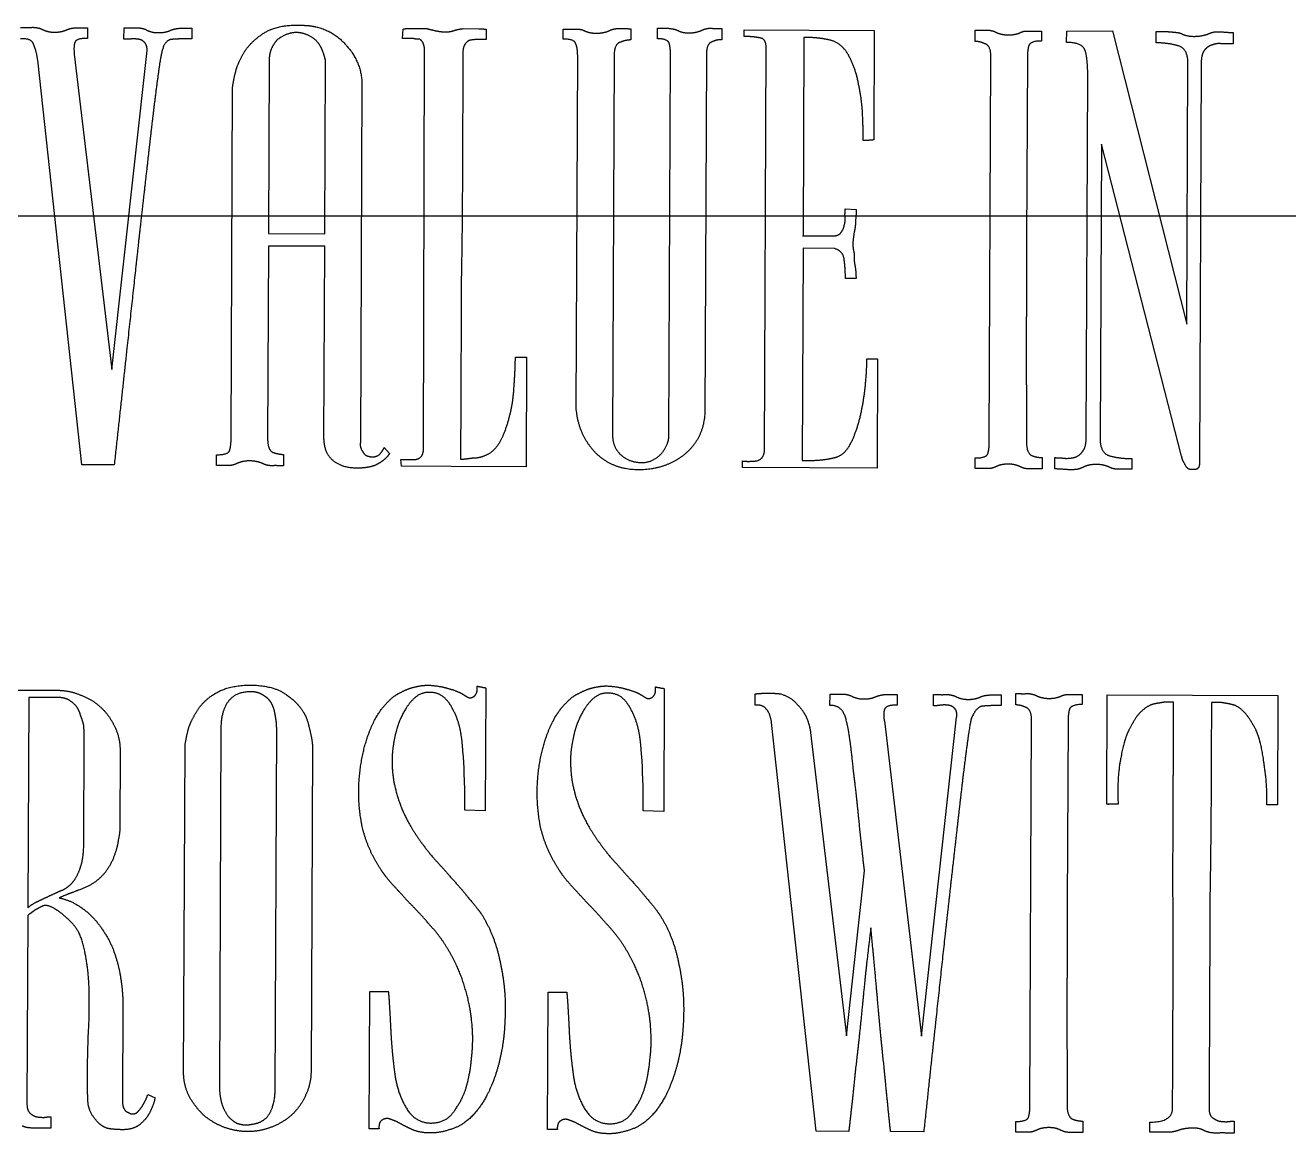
# Model space of a CAD drawing. Header units: centimetres. Extents: x 0 to 33, y -9.4 to 20.3.
# Drawn here: x 17.95 to 25.18, y 4.91 to 11.25 of the extents above; entities that cross this region are included whole.
import ezdxf

# ---------------------------------------------------------------- set-up
doc = ezdxf.new("R2010")
doc.units = ezdxf.units.CM
doc.header["$MEASUREMENT"] = 0
for name, color, linetype in [('sign v7_Sketch1', 7, 'Continuous'), ('sign v7_Sketch2', 7, 'Continuous'), ('sign v7_Sketch3', 7, 'Continuous'), ('sign v7_Sketch6', 7, 'Continuous')]:
    doc.layers.add(name, color=color, linetype=linetype)

msp = doc.modelspace()

# ---------------------------------------------------------------- linework, layer by layer
at = {"layer": 'sign v7_Sketch1'}
msp.add_line((0, 10.16), (33.02, 10.16), dxfattribs=at)
at = {"layer": 'sign v7_Sketch2'}
for p, q in [((18.2581, 11.2367), (18.3037, 11.2365)), ((18.3037, 11.2365), (18.3034, 11.1757)), ((18.5122, 11.171), (18.5125, 11.2356)), ((18.8542, 11.2341), (18.8997, 11.234)), ((18.8997, 11.234), (18.8995, 11.1732)), ((20.1069, 11.1757), (20.1109, 11.2289)), ((20.1489, 11.2325), (20.2438, 11.2321)), ((20.4526, 11.2312), (20.5437, 11.2308)), ((20.5855, 11.2269), (20.5852, 11.1699)), ((21.0257, 11.1719), (21.0259, 11.2288)), ((21.0259, 11.2288), (21.0715, 11.2286)), ((21.4132, 11.231), (21.4129, 11.1664)), ((21.5648, 11.1734), (21.5651, 11.2341)), ((21.5651, 11.2341), (21.6068, 11.234)), ((21.9333, 11.2326), (21.9331, 11.168)), ((22.0622, 11.1865), (22.0624, 11.2245)), ((22.0624, 11.2245), (22.8065, 11.2213)), ((22.8065, 11.2213), (22.8039, 10.5949)), ((23.3834, 11.1582), (23.3837, 11.2227)), ((23.7177, 11.2175), (23.7633, 11.2173)), ((23.7633, 11.2173), (23.7631, 11.1604)), ((23.9073, 11.1522), (23.9076, 11.2167)), ((23.9076, 11.2167), (24.1696, 11.2194)), ((24.1696, 11.2194), (24.5953, 9.5394)), ((24.4199, 11.15), (24.4201, 11.2145)), ((24.4201, 11.2145), (24.4771, 11.2143)), ((24.8605, 11.2089), (24.8603, 11.1444)), ((20.1486, 11.1756), (20.1069, 11.1757)), ((22.4039, 11.1813), (22.3991, 10.0423)), ((18.2271, 11.0849), (18.4435, 9.2806)), ((18.4435, 9.2806), (18.6448, 11.1059)), ((20.2261, 8.8212), (20.2319, 11.1183)), ((21.1003, 9.0606), (21.1088, 11.0766)), ((21.3176, 11.0757), (21.3085, 8.904)), ((21.6312, 8.9027), (21.6403, 11.0782)), ((21.8454, 11.0773), (21.8368, 9.0309)), ((22.1775, 8.8092), (22.1873, 11.1252)), ((23.4649, 8.8684), (23.4741, 11.0667)), ((23.6829, 11.0658), (23.6785, 10.0179)), ((18.2704, 8.7345), (18.0181, 11.0516)), ((19.3432, 11.0536), (19.339, 10.0589)), ((19.6617, 10.0576), (19.6659, 11.0485)), ((24.5953, 9.5394), (24.6016, 11.0353)), ((24.6775, 11.0312), (24.6679, 8.7494)), ((19.8742, 10.9261), (19.8655, 8.8645)), ((24.0193, 8.8888), (24.028, 10.9618)), ((19.1253, 8.8866), (19.1337, 10.8989)), ((24.1061, 10.5704), (24.099, 8.8847)), ((24.5656, 8.784), (24.1061, 10.5704)), ((22.639, 10.2007), (22.7035, 10.1966)), ((19.339, 10.0589), (19.6617, 10.0576)), ((19.3387, 9.9868), (19.3341, 8.8857)), ((19.6614, 9.9854), (19.3387, 9.9868)), ((19.6568, 8.8882), (19.6614, 9.9854)), ((22.3991, 10.0423), (22.3991, 10.046)), ((22.3991, 10.046), (22.57, 10.0453)), ((22.3988, 9.9739), (22.3937, 8.759)), ((22.5773, 9.9732), (22.3988, 9.9739)), ((22.7019, 9.8018), (22.6411, 9.802)), ((20.7522, 9.3506), (20.8168, 9.3503)), ((20.8168, 9.3503), (20.8141, 8.7239)), ((22.7645, 9.3421), (22.8252, 9.3419)), ((22.8252, 9.3419), (22.8226, 8.7154)), ((20.4399, 9.1089), (20.4384, 8.7672)), ((20.0021, 8.8336), (20.0323, 8.7993)), ((19.0411, 8.7313), (19.0413, 8.7921)), ((19.4248, 8.7942), (19.4246, 8.7297)), ((20.0967, 8.7648), (20.1385, 8.7647)), ((20.1004, 8.7269), (20.0967, 8.7648)), ((22.0519, 8.7186), (22.052, 8.7566)), ((23.3845, 8.713), (23.3847, 8.7738)), ((23.7682, 8.776), (23.768, 8.7114)), ((23.8401, 8.7111), (23.8404, 8.7757)), ((24.2808, 8.77), (24.2805, 8.7093)), ((18.4564, 8.7338), (18.2704, 8.7345)), ((19.0867, 8.7311), (19.0411, 8.7313)), ((20.3851, 8.7257), (20.1004, 8.7269)), ((20.8141, 8.7239), (20.3851, 8.7257)), ((22.8226, 8.7154), (22.0519, 8.7186)), ((23.4301, 8.7129), (23.3845, 8.713)), ((24.2805, 8.7093), (24.2312, 8.7095)), ((24.6412, 8.7078), (24.6184, 8.7079)), ((20.5335, 7.4493), (20.5336, 7.4683)), ((20.5829, 7.4567), (20.58, 6.7543)), ((21.5548, 7.445), (21.5549, 7.464)), ((21.6042, 7.4524), (21.6013, 6.75)), ((17.629, 7.4464), (18.134, 7.4442)), ((17.9667, 7.4032), (17.9617, 6.1996)), ((18.1414, 7.4024), (17.9667, 7.4032)), ((22.124, 7.3591), (22.1242, 7.4237)), ((22.553, 7.3573), (22.5533, 7.4219)), ((22.8912, 7.4204), (22.9367, 7.4202)), ((22.9367, 7.4202), (22.9365, 7.3595)), ((23.1453, 7.3548), (23.1456, 7.4194)), ((23.4873, 7.4179), (23.5328, 7.4177)), ((23.5328, 7.4177), (23.5326, 7.357)), ((23.6161, 7.3604), (23.6164, 7.425)), ((23.9505, 7.4198), (23.996, 7.4196)), ((23.996, 7.4196), (23.9958, 7.3626)), ((24.1377, 6.7925), (24.1403, 7.419)), ((24.1403, 7.419), (25.116, 7.4149)), ((25.116, 7.4149), (25.1134, 6.7884)), ((24.5198, 7.3756), (24.4666, 7.3758)), ((24.5184, 7.0339), (24.5198, 7.3756)), ((24.7894, 7.3745), (24.7362, 7.3747)), ((19.0671, 7.2315), (19.0584, 5.1813)), ((22.4744, 4.9201), (22.2185, 7.26)), ((22.864, 7.2687), (23.0766, 5.4643)), ((23.0766, 5.4643), (23.2779, 7.2897)), ((23.6976, 5.0707), (23.7068, 7.2689)), ((23.9157, 7.2681), (23.9113, 6.2202)), ((18.2821, 6.5704), (18.2847, 7.1778)), ((19.3773, 5.161), (19.386, 7.2301)), ((22.4422, 7.2021), (22.6476, 5.4661)), ((18.4895, 7.1162), (18.4875, 6.6378)), ((18.8537, 5.2429), (18.8616, 7.1298)), ((19.5906, 7.1306), (19.5827, 5.2626)), ((20.58, 6.7543), (20.4623, 6.7586)), ((21.6013, 6.75), (21.4836, 6.7543)), ((24.1491, 6.7925), (24.1377, 6.7925)), ((24.1529, 6.7925), (24.1453, 6.7925)), ((24.1453, 6.7925), (24.1491, 6.7925)), ((24.1718, 6.7924), (24.1529, 6.7925)), ((24.2022, 6.7923), (24.1718, 6.7924)), ((25.083, 6.7885), (25.0527, 6.7887)), ((25.0982, 6.7885), (25.083, 6.7885)), ((25.1058, 6.7885), (25.0982, 6.7885)), ((25.1134, 6.7884), (25.1058, 6.7885)), ((18.4875, 6.6378), (18.4874, 6.634)), ((22.6476, 5.4661), (22.7503, 6.4111)), ((17.9615, 6.1541), (17.9569, 5.0758)), ((19.9155, 4.9347), (19.9188, 5.7206)), ((19.9188, 5.7206), (19.9681, 5.7204)), ((19.9681, 5.7204), (20.0251, 5.7201)), ((20.9368, 4.9304), (20.9401, 5.7163)), ((20.9401, 5.7163), (20.9894, 5.7161)), ((20.9894, 5.7161), (21.0464, 5.7159)), ((18.506, 5.6392), (18.5037, 5.0925)), ((18.6482, 5.1298), (18.6899, 5.1107)), ((18.0933, 5.0031), (18.093, 4.9385)), ((19.9724, 4.9344), (19.9155, 4.9347)), ((20.9937, 4.9302), (20.9368, 4.9304)), ((22.6604, 4.9193), (22.4744, 4.9201)), ((23.0895, 4.9175), (22.8996, 4.9183)), ((23.6172, 4.9153), (23.6175, 4.9761)), ((24.0009, 4.9783), (24.0007, 4.9137)), ((24.3842, 4.9159), (24.3844, 4.9728)), ((24.8666, 4.9784), (24.8663, 4.9101)), ((23.6628, 4.9151), (23.6172, 4.9153)), ((24.4525, 4.9156), (24.3842, 4.9159))]:
    msp.add_line(p, q, dxfattribs=at)
for points in [[(17.9202, 11.2381), (17.9392, 11.238), (17.9734, 11.2379)], [(17.9734, 11.2379), (18.0075, 11.2415), (18.0379, 11.23)], [(18.0379, 11.23), (18.072, 11.2109), (18.1137, 11.2107)], [(18.1137, 11.2107), (18.1555, 11.2105), (18.1859, 11.2256)], [(18.1859, 11.2256), (18.2125, 11.2368), (18.2581, 11.2367)], [(18.5125, 11.2356), (18.5315, 11.2355), (18.5656, 11.2354)], [(18.5656, 11.2354), (18.6036, 11.239), (18.6339, 11.2275)], [(18.6339, 11.2275), (18.6642, 11.2084), (18.706, 11.2082)], [(18.706, 11.2082), (18.7516, 11.208), (18.782, 11.2231)], [(18.782, 11.2231), (18.8086, 11.2343), (18.8542, 11.2341)], [(19.2906, 11.1905), (19.363, 11.2472), (19.4769, 11.2505)], [(19.5071, 11.2086), (19.4502, 11.2127), (19.3892, 11.1674)], [(19.4769, 11.2505), (19.5073, 11.2504), (19.5377, 11.2503)], [(19.5377, 11.2503), (19.5718, 11.2501), (19.606, 11.2424)], [(19.606, 11.2424), (19.716, 11.2191), (19.7915, 11.1277)], [(20.1109, 11.2289), (20.1299, 11.2326), (20.1489, 11.2325)], [(20.2438, 11.2321), (20.259, 11.2282), (20.2893, 11.2205)], [(20.2893, 11.2205), (20.3234, 11.2128), (20.3538, 11.2127)], [(20.3538, 11.2127), (20.3804, 11.2125), (20.3994, 11.2201)], [(20.3994, 11.2201), (20.4222, 11.2276), (20.4526, 11.2312)], [(20.5437, 11.2308), (20.5665, 11.2307), (20.5855, 11.2269)], [(21.0715, 11.2286), (21.0904, 11.2285), (21.1094, 11.2285)], [(21.1094, 11.2285), (21.1284, 11.2284), (21.1436, 11.2207)], [(21.1436, 11.2207), (21.1739, 11.2054), (21.2156, 11.2052)], [(21.2156, 11.2052), (21.2574, 11.2051), (21.2916, 11.2201)], [(21.2916, 11.2201), (21.3221, 11.2352), (21.3562, 11.2312)], [(21.3562, 11.2312), (21.3942, 11.2311), (21.4132, 11.231)], [(21.6068, 11.234), (21.6486, 11.2338), (21.6789, 11.2223)], [(21.6789, 11.2223), (21.7054, 11.207), (21.7434, 11.2068)], [(21.7434, 11.2068), (21.7852, 11.2066), (21.8194, 11.2217)], [(21.8194, 11.2217), (21.8498, 11.2367), (21.8802, 11.2328)], [(21.8802, 11.2328), (21.9144, 11.2327), (21.9333, 11.2326)], [(23.3837, 11.2227), (23.4026, 11.2226), (23.4368, 11.2225)], [(23.4368, 11.2225), (23.471, 11.2261), (23.5013, 11.2108)], [(23.5013, 11.2108), (23.5354, 11.1955), (23.5734, 11.1953)], [(23.5734, 11.1953), (23.6151, 11.1951), (23.6456, 11.2102)], [(23.6456, 11.2102), (23.6608, 11.2177), (23.6798, 11.2177)], [(23.6798, 11.2177), (23.6988, 11.2176), (23.7177, 11.2175)], [(24.4771, 11.2143), (24.4999, 11.2142), (24.5226, 11.2103)], [(24.5226, 11.2103), (24.5492, 11.2102), (24.5644, 11.2025)], [(24.72, 11.2019), (24.7505, 11.217), (24.7922, 11.213)], [(24.7922, 11.213), (24.8377, 11.209), (24.8605, 11.2089)], [(17.9957, 11.139), (17.9845, 11.1771), (17.9199, 11.1735)], [(18.0181, 11.0516), (18.0108, 11.1048), (17.9957, 11.139)], [(18.2312, 11.1532), (18.2235, 11.1343), (18.2271, 11.0849)], [(18.3034, 11.1757), (18.2389, 11.176), (18.2312, 11.1532)], [(18.5464, 11.1709), (18.5274, 11.171), (18.5122, 11.171)], [(18.5881, 11.1707), (18.5692, 11.1746), (18.5464, 11.1709)], [(18.626, 11.1554), (18.6109, 11.1706), (18.5881, 11.1707)], [(18.6448, 11.1059), (18.645, 11.1401), (18.626, 11.1554)], [(18.7894, 11.1699), (18.7438, 11.1701), (18.7283, 11.0942)], [(18.8995, 11.1732), (18.8349, 11.1735), (18.7894, 11.1699)], [(19.2029, 11.0998), (19.2335, 11.149), (19.2906, 11.1905)], [(19.3892, 11.1674), (19.3702, 11.1485), (19.3549, 11.1143)], [(19.6132, 11.1626), (19.5641, 11.2046), (19.5071, 11.2086)], [(19.6509, 11.0979), (19.6397, 11.1321), (19.6132, 11.1626)], [(20.179, 11.1716), (20.1676, 11.1755), (20.1486, 11.1756)], [(20.2018, 11.1715), (20.1942, 11.1716), (20.179, 11.1716)], [(20.2282, 11.1372), (20.2207, 11.1639), (20.2018, 11.1715)], [(20.2319, 11.1183), (20.2319, 11.1258), (20.2282, 11.1372)], [(20.4865, 11.1627), (20.4522, 11.1439), (20.452, 11.0945)], [(20.5852, 11.1699), (20.5055, 11.1703), (20.4865, 11.1627)], [(21.0977, 11.145), (21.0902, 11.1716), (21.0257, 11.1719)], [(21.1088, 11.0766), (21.109, 11.1184), (21.0977, 11.145)], [(21.3483, 11.1515), (21.3179, 11.1403), (21.3176, 11.0757)], [(21.4129, 11.1664), (21.3825, 11.1666), (21.3483, 11.1515)], [(21.633, 11.1465), (21.6256, 11.1731), (21.5648, 11.1734)], [(21.6403, 11.0782), (21.6405, 11.1199), (21.633, 11.1465)], [(21.8723, 11.1531), (21.8456, 11.1418), (21.8454, 11.0773)], [(21.9331, 11.168), (21.9027, 11.1682), (21.8723, 11.1531)], [(22.1495, 11.1785), (22.1116, 11.1863), (22.0622, 11.1865)], [(22.1873, 11.1252), (22.1875, 11.1746), (22.1495, 11.1785)], [(22.4836, 11.1771), (22.4457, 11.1811), (22.4039, 11.1813)], [(22.5671, 11.1616), (22.5254, 11.1732), (22.4836, 11.1771)], [(22.6654, 11.0663), (22.6315, 11.1385), (22.5671, 11.1616)], [(23.4441, 11.1427), (23.4138, 11.158), (23.3834, 11.1582)], [(23.4741, 11.0667), (23.4744, 11.1312), (23.4441, 11.1427)], [(23.7631, 11.1604), (23.7023, 11.1606), (23.6908, 11.1341)], [(24.0097, 11.1138), (23.9908, 11.1518), (23.9073, 11.1522)], [(24.5413, 11.1343), (24.4844, 11.1497), (24.4199, 11.15)], [(24.5644, 11.2025), (24.5947, 11.1872), (24.6364, 11.1871)], [(24.6364, 11.1871), (24.682, 11.1869), (24.72, 11.2019)], [(24.7387, 11.1373), (24.7121, 11.1298), (24.693, 11.1033)], [(24.7957, 11.1446), (24.7654, 11.1485), (24.7387, 11.1373)], [(24.8603, 11.1444), (24.8299, 11.1445), (24.7957, 11.1446)], [(18.7283, 11.0942), (18.7206, 11.0677), (18.7049, 10.95)], [(19.157, 11.0051), (19.1723, 11.0506), (19.2029, 11.0998)], [(19.3549, 11.1143), (19.3433, 11.084), (19.3432, 11.0536)], [(19.6659, 11.0485), (19.6622, 11.0675), (19.6509, 11.0979)], [(19.7915, 11.1277), (19.8671, 11.0401), (19.8742, 10.9261)], [(20.452, 11.0945), (20.4503, 10.6845), (20.449, 10.3656)], [(22.7179, 10.9066), (22.7031, 10.994), (22.6654, 11.0663)], [(23.6908, 11.1341), (23.6831, 11.1075), (23.6829, 11.0658)], [(24.028, 10.9618), (24.0285, 11.0757), (24.0097, 11.1138)], [(24.6016, 11.0353), (24.602, 11.1189), (24.5413, 11.1343)], [(24.693, 11.1033), (24.6777, 11.0806), (24.6775, 11.0312)], [(19.1337, 10.8989), (19.1416, 10.952), (19.157, 11.0051)], [(18.7049, 10.95), (18.6893, 10.8362), (18.6695, 10.6654)], [(22.7399, 10.7318), (22.7365, 10.8192), (22.7179, 10.9066)], [(22.7431, 10.5913), (22.7434, 10.6445), (22.7399, 10.7318)], [(18.6695, 10.6654), (18.6498, 10.4946), (18.6262, 10.2859)], [(22.8039, 10.5949), (22.7849, 10.5912), (22.7431, 10.5913)], [(20.449, 10.3656), (20.4476, 10.0467), (20.4428, 9.8037)], [(18.6262, 10.2859), (18.6025, 10.0772), (18.5788, 9.8609)], [(22.6388, 10.1589), (22.6389, 10.1855), (22.639, 10.2007)], [(22.7035, 10.1966), (22.7034, 10.1777), (22.6995, 10.1359)], [(22.6348, 10.1058), (22.6425, 10.1324), (22.6388, 10.1589)], [(22.6995, 10.1359), (22.6993, 10.0979), (22.6916, 10.0676)], [(22.57, 10.0453), (22.6042, 10.0452), (22.6156, 10.0641)], [(22.6156, 10.0641), (22.6309, 10.083), (22.6348, 10.1058)], [(22.6916, 10.0676), (22.6838, 10.0183), (22.6837, 9.9955)], [(22.6837, 9.9955), (22.6836, 9.9765), (22.6911, 9.9461)], [(23.6785, 10.0179), (23.6777, 9.8167), (23.6769, 9.623)], [(22.634, 9.9084), (22.6304, 9.9578), (22.5773, 9.9732)], [(22.6411, 9.802), (22.6413, 9.859), (22.634, 9.9084)], [(22.6911, 9.9461), (22.691, 9.9271), (22.6909, 9.9043)], [(18.5788, 9.8609), (18.5236, 9.3562), (18.4564, 8.7338)], [(22.6909, 9.9043), (22.6946, 9.8815), (22.6983, 9.8588)], [(22.6983, 9.8588), (22.702, 9.8322), (22.7019, 9.8018)], [(20.4428, 9.8037), (20.4418, 9.5645), (20.4411, 9.3936)], [(23.6769, 9.623), (23.6761, 9.4294), (23.6754, 9.2699)], [(20.4411, 9.3936), (20.4404, 9.2228), (20.4399, 9.1089)], [(20.7439, 9.176), (20.7519, 9.2708), (20.7522, 9.3506)], [(22.7563, 9.1979), (22.7642, 9.289), (22.7645, 9.3421)], [(23.6754, 9.2699), (23.6785, 9.1105), (23.678, 9.0004)], [(22.729, 9.0233), (22.7483, 9.1106), (22.7563, 9.1979)], [(20.7166, 9.0052), (20.7397, 9.0849), (20.7439, 9.176)], [(21.2056, 8.8095), (21.1111, 8.9124), (21.1003, 9.0606)], [(20.6629, 8.865), (20.6973, 8.9256), (20.7166, 9.0052)], [(21.8368, 9.0309), (21.8285, 8.8828), (21.7181, 8.7922)], [(22.6751, 8.8641), (22.7096, 8.9361), (22.729, 9.0233)], [(23.678, 9.0004), (23.6776, 8.8941), (23.6775, 8.8675)], [(21.3085, 8.904), (21.3082, 8.8395), (21.3536, 8.7937)], [(21.5852, 8.7965), (21.631, 8.8495), (21.6312, 8.9027)], [(19.1174, 8.8183), (19.1251, 8.8449), (19.1253, 8.8866)], [(19.3341, 8.8857), (19.3338, 8.8212), (19.3641, 8.8059)], [(19.7132, 8.7551), (19.6565, 8.8009), (19.6568, 8.8882)], [(19.8655, 8.8645), (19.8617, 8.8418), (19.8692, 8.8265)], [(19.8692, 8.8265), (19.8767, 8.8113), (19.888, 8.7961)], [(19.983, 8.8033), (19.9944, 8.8184), (20.0021, 8.8336)], [(20.5714, 8.7856), (20.6284, 8.8044), (20.6629, 8.865)], [(22.5836, 8.7772), (22.6407, 8.7921), (22.6751, 8.8641)], [(23.457, 8.8001), (23.4647, 8.8266), (23.4649, 8.8684)], [(23.6775, 8.8675), (23.6772, 8.8029), (23.7075, 8.7876)], [(24, 8.813), (24.0191, 8.8357), (24.0193, 8.8888)], [(24.099, 8.8847), (24.0987, 8.8012), (24.1555, 8.7857)], [(19.0413, 8.7921), (19.1097, 8.7918), (19.1174, 8.8183)], [(19.231, 8.7571), (19.1893, 8.7573), (19.1588, 8.7422)], [(19.3069, 8.7416), (19.2728, 8.7569), (19.231, 8.7571)], [(19.3641, 8.8059), (19.3983, 8.7944), (19.4248, 8.7942)], [(19.8725, 8.7164), (19.7738, 8.7092), (19.7132, 8.7551)], [(19.888, 8.7961), (19.8994, 8.7847), (19.9221, 8.7808)], [(19.9221, 8.7808), (19.9639, 8.7768), (19.983, 8.8033)], [(19.998, 8.7615), (19.979, 8.7463), (19.9485, 8.7313)], [(20.0323, 8.7993), (20.017, 8.7766), (19.998, 8.7615)], [(20.1385, 8.7647), (20.1575, 8.7646), (20.1689, 8.7645)], [(20.1689, 8.7645), (20.1841, 8.7645), (20.1917, 8.7682)], [(20.1917, 8.7682), (20.2145, 8.7757), (20.2222, 8.7985)], [(20.2222, 8.7985), (20.226, 8.8099), (20.2261, 8.8212)], [(20.4384, 8.7672), (20.4612, 8.7671), (20.484, 8.7708)], [(20.484, 8.7708), (20.503, 8.7745), (20.5258, 8.7744)], [(20.5258, 8.7744), (20.5524, 8.7781), (20.5714, 8.7856)], [(21.4557, 8.706), (21.3038, 8.7066), (21.2056, 8.8095)], [(21.3536, 8.7937), (21.4027, 8.748), (21.4749, 8.7477)], [(21.7181, 8.7922), (21.6076, 8.7053), (21.4557, 8.706)], [(21.4749, 8.7477), (21.5394, 8.7474), (21.5852, 8.7965)], [(22.052, 8.7566), (22.0824, 8.7527), (22.1242, 8.7563)], [(22.1242, 8.7563), (22.1697, 8.7599), (22.1775, 8.8092)], [(22.3937, 8.759), (22.4507, 8.7587), (22.4963, 8.7623)], [(22.4963, 8.7623), (22.5418, 8.7659), (22.5836, 8.7772)], [(23.3847, 8.7738), (23.4493, 8.7735), (23.457, 8.8001)], [(23.7075, 8.7876), (23.7379, 8.7761), (23.7682, 8.776)], [(23.8404, 8.7757), (23.8707, 8.7755), (23.9011, 8.7716)], [(23.9011, 8.7716), (23.9353, 8.7715), (23.9581, 8.779)], [(23.9581, 8.779), (23.9847, 8.7903), (24, 8.813)], [(24.1555, 8.7857), (24.2124, 8.7703), (24.2808, 8.77)], [(24.5806, 8.746), (24.5693, 8.7612), (24.5656, 8.784)], [(19.1246, 8.731), (19.1056, 8.731), (19.0867, 8.7311)], [(19.1588, 8.7422), (19.1436, 8.7347), (19.1246, 8.731)], [(19.3714, 8.7299), (19.3372, 8.7263), (19.3069, 8.7416)], [(19.4246, 8.7297), (19.4056, 8.7298), (19.3714, 8.7299)], [(19.9485, 8.7313), (19.9181, 8.72), (19.8725, 8.7164)], [(23.468, 8.7127), (23.449, 8.7128), (23.4301, 8.7129)], [(23.5022, 8.7239), (23.487, 8.7164), (23.468, 8.7127)], [(23.5744, 8.7388), (23.5327, 8.739), (23.5022, 8.7239)], [(23.6503, 8.7195), (23.6162, 8.7386), (23.5744, 8.7388)], [(23.7148, 8.7117), (23.6806, 8.708), (23.6503, 8.7195)], [(23.768, 8.7114), (23.749, 8.7115), (23.7148, 8.7117)], [(23.9122, 8.707), (23.8591, 8.7111), (23.8401, 8.7111)], [(23.9958, 8.7181), (23.9654, 8.703), (23.9122, 8.707)], [(24.0756, 8.7367), (24.03, 8.7369), (23.9958, 8.7181)], [(24.1515, 8.7212), (24.1212, 8.7365), (24.0756, 8.7367)], [(24.1894, 8.7097), (24.1666, 8.7136), (24.1515, 8.7212)], [(24.2312, 8.7095), (24.2122, 8.7096), (24.1894, 8.7097)], [(24.6184, 8.7079), (24.5956, 8.708), (24.5806, 8.746)], [(24.6679, 8.7494), (24.6678, 8.7077), (24.6412, 8.7078)], [(19.0147, 7.4139), (19.1023, 7.4743), (19.2351, 7.4738)], [(19.2351, 7.4738), (19.3566, 7.4733), (19.4286, 7.4274)], [(20.0968, 7.4322), (20.1387, 7.4548), (20.1729, 7.4622)], [(20.1729, 7.4622), (20.2147, 7.4734), (20.2565, 7.4733)], [(20.2565, 7.4733), (20.3248, 7.4692), (20.3703, 7.4538)], [(20.3703, 7.4538), (20.4158, 7.4422), (20.4499, 7.4231)], [(20.5182, 7.4114), (20.5334, 7.4265), (20.5335, 7.4493)], [(20.5336, 7.4683), (20.545, 7.4645), (20.5564, 7.4644)], [(20.5564, 7.4644), (20.5639, 7.4606), (20.5715, 7.4606)], [(20.5715, 7.4606), (20.5791, 7.4605), (20.5829, 7.4567)], [(21.1181, 7.4279), (21.16, 7.4505), (21.1942, 7.4579)], [(21.1942, 7.4579), (21.236, 7.4692), (21.2778, 7.469)], [(21.2778, 7.469), (21.3461, 7.4649), (21.3916, 7.4495)], [(21.3916, 7.4495), (21.4371, 7.4379), (21.4712, 7.4188)], [(21.5549, 7.464), (21.5663, 7.4602), (21.5777, 7.4601)], [(21.5777, 7.4601), (21.5852, 7.4563), (21.5928, 7.4563)], [(21.5928, 7.4563), (21.6004, 7.4562), (21.6042, 7.4524)], [(18.134, 7.4442), (18.2023, 7.4439), (18.2629, 7.4171)], [(18.1831, 7.3947), (18.1604, 7.4024), (18.1414, 7.4024)], [(18.2361, 7.3565), (18.2059, 7.387), (18.1831, 7.3947)], [(18.2629, 7.4171), (18.3274, 7.3941), (18.3728, 7.3521)], [(18.9308, 7.327), (18.9614, 7.3762), (19.0147, 7.4139)], [(19.2388, 7.4358), (19.1477, 7.4362), (19.1056, 7.3756)], [(19.3146, 7.4127), (19.2843, 7.4356), (19.2388, 7.4358)], [(19.36, 7.3631), (19.3449, 7.3936), (19.3146, 7.4127)], [(19.4286, 7.4274), (19.5005, 7.3815), (19.5382, 7.3206)], [(20.0206, 7.3755), (20.055, 7.4134), (20.0968, 7.4322)], [(20.165, 7.3901), (20.1192, 7.3448), (20.0847, 7.2576)], [(20.2753, 7.4314), (20.2108, 7.4393), (20.165, 7.3901)], [(20.3813, 7.3588), (20.3398, 7.4274), (20.2753, 7.4314)], [(20.4499, 7.4231), (20.4612, 7.4155), (20.4802, 7.404)], [(20.4802, 7.404), (20.4991, 7.3963), (20.5182, 7.4114)], [(21.042, 7.3713), (21.0763, 7.4091), (21.1181, 7.4279)], [(21.1863, 7.3858), (21.1405, 7.3405), (21.106, 7.2533)], [(21.2966, 7.4271), (21.2321, 7.435), (21.1863, 7.3858)], [(21.4026, 7.3546), (21.3611, 7.4231), (21.2966, 7.4271)], [(21.4712, 7.4188), (21.4825, 7.4112), (21.5015, 7.3997)], [(21.5015, 7.3997), (21.5204, 7.392), (21.5395, 7.4071)], [(21.5395, 7.4071), (21.5547, 7.4223), (21.5548, 7.445)], [(22.1242, 7.4237), (22.1546, 7.4273), (22.1812, 7.4272)], [(22.1812, 7.4272), (22.204, 7.4271), (22.2268, 7.427)], [(22.2268, 7.427), (22.2533, 7.4269), (22.2723, 7.423)], [(22.2723, 7.423), (22.333, 7.4038), (22.3632, 7.3657)], [(22.5533, 7.4219), (22.5723, 7.4218), (22.6064, 7.4216)], [(22.6064, 7.4216), (22.6406, 7.4253), (22.6709, 7.4138)], [(22.6709, 7.4138), (22.705, 7.3946), (22.7468, 7.3945)], [(22.7468, 7.3945), (22.7886, 7.3943), (22.819, 7.4093)], [(22.819, 7.4093), (22.8456, 7.4206), (22.8912, 7.4204)], [(23.1456, 7.4194), (23.1645, 7.4193), (23.1987, 7.4191)], [(23.1987, 7.4191), (23.2367, 7.4228), (23.267, 7.4113)], [(23.267, 7.4113), (23.3011, 7.3921), (23.3429, 7.392)], [(23.3429, 7.392), (23.3846, 7.3918), (23.4151, 7.4068)], [(23.4151, 7.4068), (23.4417, 7.4181), (23.4873, 7.4179)], [(23.6164, 7.425), (23.6354, 7.4249), (23.6695, 7.4248)], [(23.6695, 7.4248), (23.7037, 7.4284), (23.734, 7.4131)], [(23.734, 7.4131), (23.7681, 7.3978), (23.8061, 7.3976)], [(23.8061, 7.3976), (23.8479, 7.3974), (23.8783, 7.4125)], [(23.8783, 7.4125), (23.8935, 7.42), (23.9125, 7.4199)], [(23.9125, 7.4199), (23.9315, 7.4199), (23.9505, 7.4198)], [(18.2625, 7.3032), (18.255, 7.3336), (18.2361, 7.3565)], [(18.3728, 7.3521), (18.4219, 7.3101), (18.4521, 7.2493)], [(18.8848, 7.236), (18.9002, 7.2777), (18.9308, 7.327)], [(19.1056, 7.3756), (19.0674, 7.3188), (19.0671, 7.2315)], [(19.3787, 7.2947), (19.375, 7.3327), (19.36, 7.3631)], [(19.5382, 7.3206), (19.5609, 7.2864), (19.572, 7.2294)], [(19.9136, 7.1976), (19.9558, 7.3113), (20.0206, 7.3755)], [(20.4376, 7.2143), (20.4227, 7.2903), (20.3813, 7.3588)], [(20.9349, 7.1933), (20.9771, 7.307), (21.042, 7.3713)], [(21.4589, 7.21), (21.4441, 7.286), (21.4026, 7.3546)], [(22.1884, 7.3361), (22.1696, 7.3627), (22.124, 7.3591)], [(22.2185, 7.26), (22.2111, 7.3132), (22.1884, 7.3361)], [(22.3632, 7.3657), (22.3972, 7.3314), (22.416, 7.2933)], [(22.6475, 7.2658), (22.629, 7.3608), (22.553, 7.3573)], [(22.8642, 7.3332), (22.8565, 7.3105), (22.864, 7.2687)], [(22.9365, 7.3595), (22.8719, 7.3598), (22.8642, 7.3332)], [(23.1833, 7.3585), (23.1605, 7.3548), (23.1453, 7.3548)], [(23.2326, 7.3582), (23.2099, 7.3621), (23.1833, 7.3585)], [(23.2667, 7.3391), (23.2554, 7.3544), (23.2326, 7.3582)], [(23.2779, 7.2897), (23.2819, 7.3277), (23.2667, 7.3391)], [(23.43, 7.3536), (23.3921, 7.3538), (23.3614, 7.2818)], [(23.5326, 7.357), (23.468, 7.3573), (23.43, 7.3536)], [(23.6768, 7.345), (23.6465, 7.3603), (23.6161, 7.3604)], [(23.7068, 7.2689), (23.7071, 7.3335), (23.6768, 7.345)], [(23.9235, 7.3364), (23.9158, 7.3098), (23.9157, 7.2681)], [(23.9958, 7.3626), (23.935, 7.3629), (23.9235, 7.3364)], [(24.383, 7.3572), (24.3298, 7.3309), (24.2954, 7.274)], [(24.421, 7.3684), (24.3982, 7.3647), (24.383, 7.3572)], [(24.4666, 7.3758), (24.4438, 7.3721), (24.421, 7.3684)], [(24.7362, 7.3747), (24.7351, 7.1089), (24.734, 6.8394)], [(24.8349, 7.3667), (24.8121, 7.3706), (24.7894, 7.3745)], [(24.8766, 7.3551), (24.8576, 7.3628), (24.8349, 7.3667)], [(24.9598, 7.2713), (24.9258, 7.3283), (24.8766, 7.3551)], [(18.2812, 7.2462), (18.2737, 7.2766), (18.2625, 7.3032)], [(18.2847, 7.1778), (18.2848, 7.212), (18.2812, 7.2462)], [(18.4521, 7.2493), (18.486, 7.1884), (18.4895, 7.1162)], [(18.8616, 7.1298), (18.8694, 7.183), (18.8848, 7.236)], [(19.386, 7.2301), (19.3861, 7.2605), (19.3787, 7.2947)], [(20.0847, 7.2576), (20.0655, 7.2045), (20.0538, 7.1324)], [(21.106, 7.2533), (21.0868, 7.2002), (21.0751, 7.1281)], [(22.416, 7.2933), (22.4349, 7.2515), (22.4422, 7.2021)], [(22.6661, 7.167), (22.655, 7.243), (22.6475, 7.2658)], [(23.3614, 7.2818), (23.3537, 7.2552), (23.338, 7.1376)], [(24.2954, 7.274), (24.2648, 7.221), (24.2533, 7.1945)], [(25.0012, 7.1913), (24.9937, 7.218), (24.9598, 7.2713)], [(19.572, 7.2294), (19.587, 7.1761), (19.5906, 7.1306)], [(19.8594, 6.9472), (19.8713, 7.0838), (19.9136, 7.1976)], [(20.4523, 7.089), (20.4488, 7.1573), (20.4376, 7.2143)], [(20.8807, 6.9429), (20.8927, 7.0795), (20.9349, 7.1933)], [(21.4736, 7.0847), (21.4701, 7.153), (21.4589, 7.21)], [(22.6881, 6.9771), (22.6772, 7.091), (22.6661, 7.167)], [(24.2533, 7.1945), (24.2302, 7.1376), (24.2108, 7.02)], [(25.0384, 7.0165), (25.0237, 7.1343), (25.0012, 7.1913)], [(20.0538, 7.1324), (20.0421, 7.0641), (20.0493, 6.9768)], [(20.4593, 6.9599), (20.4596, 7.0244), (20.4523, 7.089)], [(21.0751, 7.1281), (21.0634, 7.0598), (21.0707, 6.9725)], [(23.338, 7.1376), (23.3223, 7.0238), (23.3026, 6.853)], [(21.4806, 6.9556), (21.4809, 7.0201), (21.4736, 7.0847)], [(24.2108, 7.02), (24.1951, 6.9062), (24.2022, 6.7923)], [(24.5172, 6.7492), (24.5179, 6.92), (24.5184, 7.0339)], [(25.0527, 6.7887), (25.0569, 6.9026), (25.0384, 7.0165)], [(19.8734, 6.6738), (19.8474, 6.8144), (19.8594, 6.9472)], [(20.0493, 6.9768), (20.0566, 6.8932), (20.0904, 6.7982)], [(20.4626, 6.8459), (20.4629, 6.8991), (20.4593, 6.9599)], [(20.8947, 6.6695), (20.8687, 6.8101), (20.8807, 6.9429)], [(21.0707, 6.9725), (21.0779, 6.8889), (21.1117, 6.7939)], [(21.4839, 6.8416), (21.4842, 6.8948), (21.4806, 6.9556)], [(22.7174, 6.715), (22.7028, 6.8631), (22.6881, 6.9771)], [(20.0904, 6.7982), (20.1241, 6.7031), (20.1921, 6.6041)], [(20.4623, 6.7586), (20.4624, 6.7928), (20.4626, 6.8459)], [(21.4836, 6.7543), (21.4837, 6.7885), (21.4839, 6.8416)], [(23.3026, 6.853), (23.2829, 6.6822), (23.2593, 6.4735)], [(24.734, 6.8394), (24.7328, 6.5698), (24.7278, 6.2851)], [(21.1117, 6.7939), (21.1454, 6.6988), (21.2134, 6.5998)], [(24.5154, 6.3353), (24.5164, 6.5783), (24.5172, 6.7492)], [(19.9825, 6.4189), (19.9032, 6.537), (19.8734, 6.6738)], [(21.0038, 6.4146), (20.9245, 6.5327), (20.8947, 6.6695)], [(22.7503, 6.4111), (22.7319, 6.5706), (22.7174, 6.715)], [(18.4797, 6.5885), (18.4757, 6.5506), (18.4565, 6.4975)], [(18.4874, 6.634), (18.4874, 6.6264), (18.4797, 6.5885)], [(20.1921, 6.6041), (20.226, 6.5546), (20.2751, 6.4936)], [(21.2134, 6.5998), (21.2473, 6.5503), (21.2964, 6.4893)], [(18.2587, 6.4186), (18.2818, 6.4754), (18.2821, 6.5704)], [(18.4565, 6.4975), (18.4027, 6.3496), (18.2544, 6.3009)], [(20.2751, 6.4936), (20.328, 6.4365), (20.3809, 6.3755)], [(21.2964, 6.4893), (21.3493, 6.4322), (21.4022, 6.3712)], [(23.2593, 6.4735), (23.2356, 6.2648), (23.2119, 6.0485)], [(18.209, 6.3353), (18.2395, 6.3655), (18.2587, 6.4186)], [(20.0504, 6.3313), (20.0051, 6.3809), (19.9825, 6.4189)], [(20.3809, 6.3755), (20.4376, 6.3145), (20.4829, 6.2574)], [(21.0717, 6.327), (21.0264, 6.3766), (21.0038, 6.4146)], [(21.4022, 6.3712), (21.4589, 6.3102), (21.5043, 6.2531)], [(18.1101, 6.2787), (18.1253, 6.2863), (18.1519, 6.2975)], [(18.1519, 6.2975), (18.1823, 6.3088), (18.209, 6.3353)], [(18.2544, 6.3009), (18.2506, 6.3009), (18.2164, 6.2859)], [(20.1487, 6.2246), (20.0958, 6.2818), (20.0504, 6.3313)], [(21.17, 6.2203), (21.1171, 6.2775), (21.0717, 6.327)], [(24.5169, 5.7772), (24.5182, 6.0961), (24.5154, 6.3353)], [(17.9617, 6.1996), (17.9921, 6.2261), (18.0302, 6.2411)], [(18.0302, 6.2411), (18.0682, 6.2599), (18.1101, 6.2787)], [(18.2164, 6.2859), (18.1822, 6.2746), (18.1403, 6.2558)], [(18.1403, 6.2558), (18.2048, 6.2442), (18.2654, 6.2021)], [(20.2545, 6.1102), (20.2016, 6.1712), (20.1487, 6.2246)], [(20.4829, 6.2574), (20.5321, 6.2002), (20.5585, 6.1621)], [(21.2758, 6.106), (21.2229, 6.1669), (21.17, 6.2203)], [(21.5043, 6.2531), (21.5534, 6.1959), (21.5798, 6.1578)], [(23.9113, 6.2202), (23.9104, 6.0189), (23.9096, 5.8253)], [(24.7278, 6.2851), (24.7266, 6.0003), (24.7253, 5.6928)], [(17.9805, 6.1692), (17.9653, 6.1616), (17.9615, 6.1541)], [(17.9958, 6.1805), (17.9843, 6.1729), (17.9805, 6.1692)], [(18.0148, 6.1918), (18.0034, 6.1881), (17.9958, 6.1805)], [(18.0414, 6.2069), (18.0262, 6.1994), (18.0148, 6.1918)], [(18.1135, 6.1952), (18.0681, 6.222), (18.0414, 6.2069)], [(18.2119, 6.115), (18.159, 6.1684), (18.1135, 6.1952)], [(18.2654, 6.2021), (18.3373, 6.1525), (18.3826, 6.0839)], [(20.5585, 6.1621), (20.6377, 6.0365), (20.6674, 5.8769)], [(21.5798, 6.1578), (21.659, 6.0322), (21.6887, 5.8726)], [(18.2871, 5.9515), (18.2686, 6.0579), (18.2119, 6.115)], [(18.3826, 6.0839), (18.4317, 6.0154), (18.4579, 5.9394)], [(20.3452, 5.996), (20.3074, 6.0531), (20.2545, 6.1102)], [(21.3665, 5.9917), (21.3287, 6.0488), (21.2758, 6.106)], [(22.7868, 6.0844), (22.7593, 5.8643), (22.7395, 5.6556)], [(22.8268, 5.6552), (22.8087, 5.8641), (22.7868, 6.0844)], [(23.2119, 6.0485), (23.1567, 5.5437), (23.0895, 4.9175)], [(18.3128, 5.7236), (18.3095, 5.8489), (18.2871, 5.9515)], [(18.4579, 5.9394), (18.4842, 5.8633), (18.4953, 5.7835)], [(20.4543, 5.7715), (20.4168, 5.8856), (20.3452, 5.996)], [(21.4756, 5.7672), (21.4381, 5.8813), (21.3665, 5.9917)], [(20.6674, 5.8769), (20.7009, 5.7211), (20.6926, 5.5617)], [(21.6887, 5.8726), (21.7222, 5.7168), (21.7139, 5.5574)], [(23.9096, 5.8253), (23.9088, 5.6317), (23.9081, 5.4722)], [(18.3079, 5.4692), (18.316, 5.5982), (18.3128, 5.7236)], [(18.4953, 5.7835), (18.5063, 5.7076), (18.506, 5.6392)], [(20.0251, 5.7201), (20.0287, 5.686), (20.0323, 5.6214)], [(20.5027, 5.5473), (20.4918, 5.6574), (20.4543, 5.7715)], [(21.0464, 5.7159), (21.05, 5.6817), (21.0536, 5.6171)], [(21.524, 5.543), (21.5131, 5.6531), (21.4756, 5.7672)], [(24.5138, 5.052), (24.5155, 5.4621), (24.5169, 5.7772)], [(22.7395, 5.6556), (22.7196, 5.4468), (22.6999, 5.2837)], [(22.8632, 5.283), (22.8449, 5.4463), (22.8268, 5.6552)], [(24.7253, 5.6928), (24.7241, 5.3891), (24.7226, 5.0512)], [(20.0323, 5.6214), (20.0358, 5.5606), (20.0393, 5.4885)], [(21.0536, 5.6171), (21.0571, 5.5563), (21.0606, 5.4842)], [(20.5019, 5.3423), (20.5137, 5.4409), (20.5027, 5.5473)], [(20.6926, 5.5617), (20.6882, 5.406), (20.6458, 5.2657)], [(21.5232, 5.338), (21.535, 5.4366), (21.524, 5.543)], [(21.7139, 5.5574), (21.7095, 5.4017), (21.6671, 5.2614)], [(18.3031, 5.2414), (18.3036, 5.3401), (18.3079, 5.4692)], [(20.0393, 5.4885), (20.0428, 5.4201), (20.0501, 5.348)], [(21.0606, 5.4842), (21.0641, 5.4158), (21.0714, 5.3437)], [(23.9081, 5.4722), (23.9112, 5.3127), (23.9108, 5.2026)], [(20.0501, 5.348), (20.0574, 5.2796), (20.0648, 5.2302)], [(20.4708, 5.1715), (20.4939, 5.2474), (20.5019, 5.3423)], [(21.0714, 5.3437), (21.0787, 5.2753), (21.0861, 5.2259)], [(21.4921, 5.1673), (21.5152, 5.2431), (21.5232, 5.338)], [(22.6999, 5.2837), (22.6802, 5.0901), (22.6604, 4.9193)], [(22.8996, 4.9183), (22.8814, 5.0893), (22.8632, 5.283)], [(18.3063, 5.0857), (18.3027, 5.1427), (18.3031, 5.2414)], [(18.8911, 5.1098), (18.8572, 5.1707), (18.8537, 5.2429)], [(19.5827, 5.2626), (19.5824, 5.1905), (19.5518, 5.1261)], [(20.0648, 5.2302), (20.0796, 5.1352), (20.1286, 5.0515)], [(20.6458, 5.2657), (20.6035, 5.1292), (20.5386, 5.046)], [(21.0861, 5.2259), (21.1009, 5.1309), (21.1499, 5.0472)], [(21.6671, 5.2614), (21.6248, 5.1249), (21.5599, 5.0417)], [(19.0584, 5.1813), (19.0582, 5.1319), (19.0694, 5.0863)], [(19.3311, 5.0017), (19.3768, 5.0584), (19.3773, 5.161)], [(20.4019, 5.0352), (20.4515, 5.1033), (20.4708, 5.1715)], [(21.4232, 5.0309), (21.4728, 5.099), (21.4921, 5.1673)], [(23.9108, 5.2026), (23.9103, 5.0963), (23.9102, 5.0698)], [(17.9569, 5.0758), (17.9568, 5.0416), (17.9719, 5.0264)], [(18.3552, 4.9792), (18.3099, 5.0326), (18.3063, 5.0857)], [(18.5037, 5.0925), (18.5036, 5.0507), (18.5225, 5.0355)], [(18.5908, 5.0314), (18.6099, 5.0503), (18.6214, 5.073)], [(18.6214, 5.073), (18.6366, 5.0957), (18.6482, 5.1298)], [(18.6899, 5.1107), (18.6783, 5.0614), (18.6553, 5.0197)], [(18.9742, 5.007), (18.925, 5.0528), (18.8911, 5.1098)], [(19.0694, 5.0863), (19.0806, 5.0445), (19.1108, 5.0026)], [(19.5518, 5.1261), (19.525, 5.0654), (19.4754, 5.0163)], [(23.6897, 5.0023), (23.6974, 5.0289), (23.6976, 5.0707)], [(23.9102, 5.0698), (23.9099, 5.0052), (23.9402, 4.9899)], [(17.9719, 5.0264), (17.987, 5.0111), (18.0098, 5.0034)], [(18.0098, 5.0034), (18.0326, 4.9996), (18.0553, 4.9995)], [(18.0553, 4.9995), (18.0781, 5.0032), (18.0933, 5.0031)], [(18.5225, 5.0355), (18.5414, 5.024), (18.5528, 5.0201)], [(18.5528, 5.0201), (18.5756, 5.0163), (18.5908, 5.0314)], [(18.6553, 5.0197), (18.6362, 4.9856), (18.5981, 4.9554)], [(19.0878, 4.942), (19.0272, 4.965), (18.9742, 5.007)], [(19.1108, 5.0026), (19.1411, 4.9721), (19.1638, 4.9644)], [(19.2626, 4.964), (19.3005, 4.9714), (19.3311, 5.0017)], [(19.4754, 5.0163), (19.4258, 4.9709), (19.3574, 4.9446)], [(20.041, 4.9873), (20.0182, 4.9988), (19.9954, 4.9875)], [(20.1286, 5.0515), (20.1814, 4.9677), (20.2687, 4.9674)], [(20.2687, 4.9674), (20.356, 4.967), (20.4019, 5.0352)], [(20.5386, 5.046), (20.4737, 4.9627), (20.3977, 4.9365)], [(21.1499, 5.0472), (21.2027, 4.9634), (21.29, 4.9631)], [(21.29, 4.9631), (21.3773, 4.9627), (21.4232, 5.0309)], [(21.5599, 5.0417), (21.495, 4.9584), (21.419, 4.9322)], [(23.6175, 4.9761), (23.682, 4.9758), (23.6897, 5.0023)], [(23.9402, 4.9899), (23.9706, 4.9784), (24.0009, 4.9783)], [(24.3844, 4.9728), (24.5135, 4.9723), (24.5138, 5.052)], [(24.7226, 5.0512), (24.7225, 5.017), (24.7376, 5.0017)], [(24.7376, 5.0017), (24.7565, 4.9865), (24.7793, 4.9788)], [(18.0171, 4.9389), (17.9601, 4.9353), (17.9298, 4.9506)], [(18.093, 4.9385), (18.0741, 4.9386), (18.0171, 4.9389)], [(18.4158, 4.9372), (18.3816, 4.9487), (18.3552, 4.9792)], [(18.5069, 4.9292), (18.4499, 4.9295), (18.4158, 4.9372)], [(18.5981, 4.9554), (18.56, 4.929), (18.5069, 4.9292)], [(19.2206, 4.9186), (19.1523, 4.9189), (19.0878, 4.942)], [(19.1638, 4.9644), (19.1904, 4.9567), (19.2094, 4.9566)], [(19.2094, 4.9566), (19.2283, 4.9566), (19.2626, 4.964)], [(19.3574, 4.9446), (19.2927, 4.9183), (19.2206, 4.9186)], [(19.9725, 4.9534), (19.9687, 4.9421), (19.9724, 4.9344)], [(19.9954, 4.9875), (19.9726, 4.9762), (19.9725, 4.9534)], [(20.0789, 4.972), (20.0637, 4.9796), (20.041, 4.9873)], [(20.1622, 4.9298), (20.1206, 4.949), (20.0789, 4.972)], [(20.2685, 4.9104), (20.2039, 4.9107), (20.1622, 4.9298)], [(20.3977, 4.9365), (20.3254, 4.9102), (20.2685, 4.9104)], [(20.9938, 4.9491), (20.99, 4.9378), (20.9937, 4.9302)], [(21.0167, 4.9832), (20.9939, 4.9719), (20.9938, 4.9491)], [(21.0623, 4.983), (21.0396, 4.9945), (21.0167, 4.9832)], [(21.1002, 4.9677), (21.085, 4.9753), (21.0623, 4.983)], [(21.1835, 4.9256), (21.1419, 4.9447), (21.1002, 4.9677)], [(21.2898, 4.9061), (21.2252, 4.9064), (21.1835, 4.9256)], [(21.419, 4.9322), (21.3467, 4.9059), (21.2898, 4.9061)], [(23.735, 4.9262), (23.7197, 4.9187), (23.7007, 4.915)], [(23.8072, 4.9411), (23.7654, 4.9413), (23.735, 4.9262)], [(23.883, 4.9218), (23.8489, 4.9409), (23.8072, 4.9411)], [(23.9475, 4.9139), (23.9133, 4.9103), (23.883, 4.9218)], [(24.5513, 4.9266), (24.5322, 4.9191), (24.5057, 4.9154)], [(24.6234, 4.9377), (24.5817, 4.9378), (24.5513, 4.9266)], [(24.6993, 4.9222), (24.6652, 4.9413), (24.6234, 4.9377)], [(24.7866, 4.9104), (24.7296, 4.9068), (24.6993, 4.9222)], [(24.7793, 4.9788), (24.802, 4.9749), (24.8248, 4.9748)], [(24.8248, 4.9748), (24.8514, 4.9785), (24.8666, 4.9784)], [(23.7007, 4.915), (23.6818, 4.9151), (23.6628, 4.9151)], [(24.0007, 4.9137), (23.9817, 4.9138), (23.9475, 4.9139)], [(24.5057, 4.9154), (24.4829, 4.9155), (24.4525, 4.9156)], [(24.8663, 4.9101), (24.8435, 4.9102), (24.7866, 4.9104)]]:
    msp.add_open_spline(points, degree=2, dxfattribs=at)
at = {"layer": 'sign v7_Sketch3'}
msp.add_line((0, 10.16), (33.02, 10.16), dxfattribs=at)
at = {"layer": 'sign v7_Sketch6'}
msp.add_line((0, 10.16), (33.02, 10.16), dxfattribs=at)

doc.saveas('drawing.dxf')
